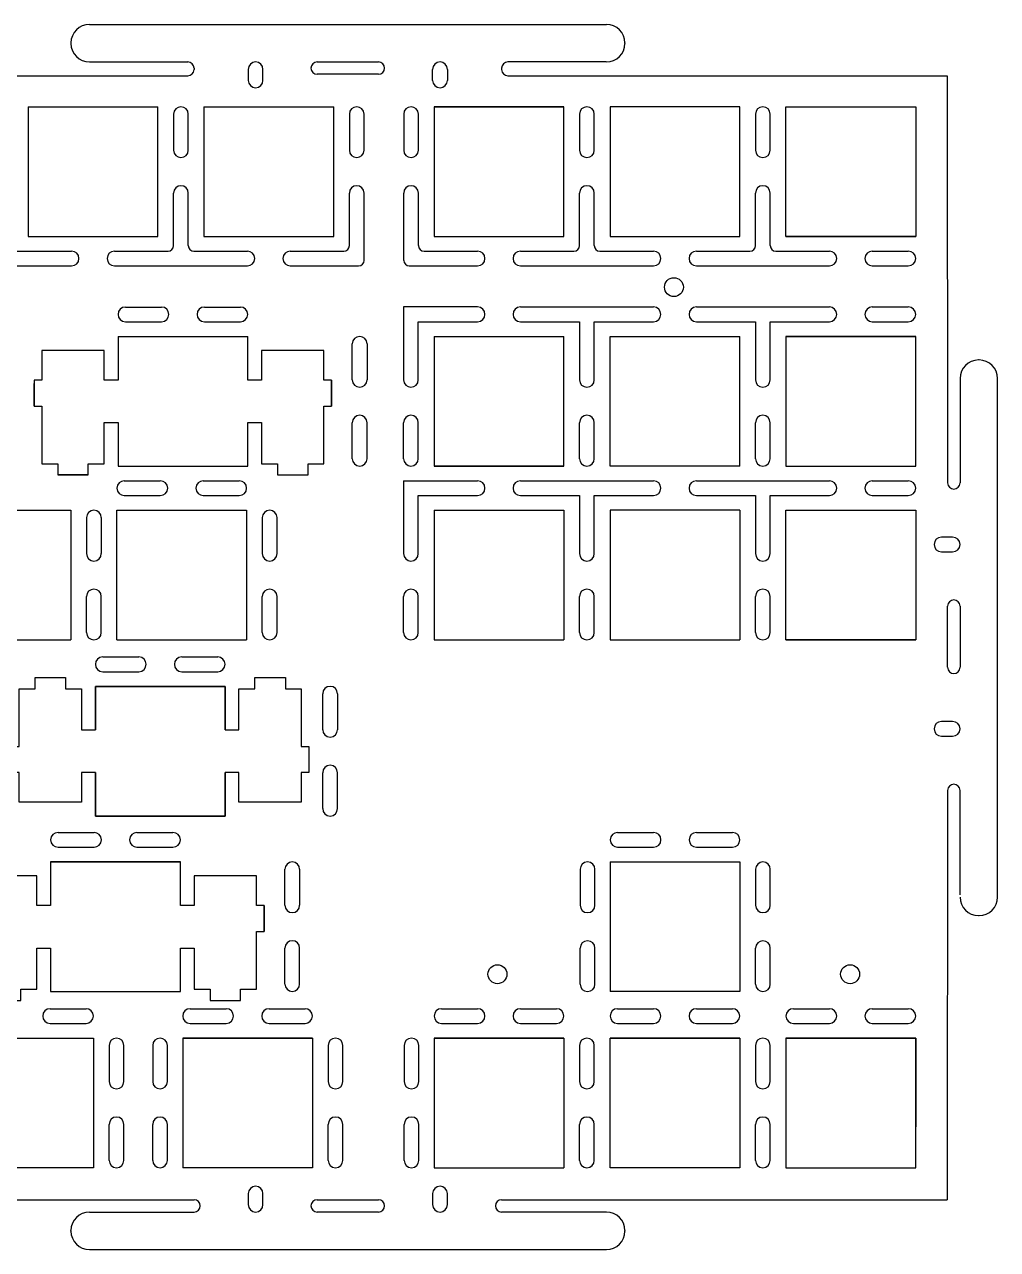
# Model space of a CAD drawing. Header units: millimetres. Extents: x -11 to 6802, y 2 to 721.
# Drawn here: x 6696.5 to 6801.9, y 554.9 to 687.6 of the extents above; entities that cross this region are included whole.
import ezdxf

# ---------------------------------------------------------------- set-up
doc = ezdxf.new("R2010")
doc.units = ezdxf.units.MM

msp = doc.modelspace()

# ---------------------------------------------------------------- linework, layer by layer
for p, q in [((6703.55, 687.634), (6759.55, 687.634)), ((6701.55, 685.634), (6701.55, 685.574)), ((6761.55, 685.634), (6761.55, 685.574)), ((6703.55, 683.574), (6714.21, 683.574)), ((6714.88, 682.904), (6714.88, 682.744)), ((6720.75, 682.774), (6720.75, 681.574)), ((6721.55, 683.574), (6721.55, 683.574)), ((6722.35, 681.574), (6722.35, 682.774)), ((6727.55, 682.904), (6727.55, 682.904)), ((6728.22, 683.574), (6734.86, 683.574)), ((6735.53, 682.904), (6735.53, 682.904)), ((6740.73, 681.574), (6740.73, 682.774)), ((6741.53, 683.574), (6741.53, 683.574)), ((6742.33, 682.774), (6742.33, 681.574)), ((6748.2, 682.904), (6748.2, 682.744)), ((6759.53, 683.574), (6748.87, 683.574)), ((6637.85, 682.074), (6714.21, 682.074)), ((6734.86, 682.234), (6728.22, 682.234)), ((6748.87, 682.074), (6796.47, 682.074)), ((6796.47, 682.074), (6796.51, 637.944)), ((6696.92, 678.714), (6696.92, 664.664)), ((6696.92, 678.714), (6710.97, 678.714)), ((6696.92, 678.714), (6710.97, 678.714)), ((6710.97, 664.664), (6710.97, 678.714)), ((6715.96, 678.714), (6715.96, 664.664)), ((6715.96, 678.714), (6730.01, 678.714)), ((6715.96, 678.714), (6730.01, 678.714)), ((6730.01, 664.664), (6730.01, 678.714)), ((6754.94, 678.714), (6740.89, 678.714)), ((6740.89, 678.714), (6754.94, 678.714)), ((6740.89, 678.714), (6740.89, 664.664)), ((6754.94, 664.664), (6754.94, 678.714)), ((6759.95, 678.714), (6759.95, 664.664)), ((6774, 678.714), (6759.95, 678.714)), ((6774, 664.664), (6774, 678.714)), ((6779, 664.664), (6779, 678.714)), ((6779, 678.714), (6793.05, 678.714)), ((6793.05, 678.714), (6793.05, 664.664)), ((6712.665, 677.914), (6712.665, 674.014)), ((6714.265, 674.014), (6714.265, 677.914)), ((6731.705, 677.914), (6731.705, 674.014)), ((6733.305, 674.014), (6733.305, 677.914)), ((6737.595, 677.914), (6737.595, 674.014)), ((6739.195, 674.014), (6739.195, 677.914)), ((6756.635, 677.914), (6756.635, 674.014)), ((6758.235, 674.014), (6758.235, 677.914)), ((6775.695, 677.914), (6775.695, 674.014)), ((6777.295, 674.014), (6777.295, 677.914)), ((6713.465, 673.214), (6713.465, 673.214)), ((6732.505, 673.214), (6732.505, 673.214)), ((6738.395, 673.214), (6738.395, 673.214)), ((6757.435, 673.214), (6757.435, 673.214)), ((6776.495, 673.214), (6776.495, 673.214)), ((6712.665, 663.669), (6712.665, 669.364)), ((6713.465, 670.164), (6713.465, 670.164)), ((6714.265, 663.669), (6714.265, 669.364)), ((6731.705, 663.669), (6731.705, 669.364)), ((6732.505, 670.164), (6732.505, 670.164)), ((6733.305, 662.069), (6733.305, 669.364)), ((6737.595, 662.069), (6737.595, 669.364)), ((6738.395, 670.164), (6738.395, 670.164)), ((6739.195, 663.669), (6739.195, 669.364)), ((6756.635, 663.669), (6756.635, 669.364)), ((6757.435, 670.164), (6757.435, 670.164)), ((6758.235, 663.669), (6758.235, 669.364)), ((6775.695, 663.669), (6775.695, 669.364)), ((6776.495, 670.164), (6776.495, 670.164)), ((6777.295, 663.669), (6777.295, 669.364)), ((6696.92, 664.664), (6710.97, 664.664)), ((6715.96, 664.664), (6730.01, 664.664)), ((6740.89, 664.664), (6754.94, 664.664)), ((6759.95, 664.664), (6774, 664.664)), ((6759.95, 664.664), (6774, 664.664)), ((6793.05, 664.664), (6779, 664.664)), ((6779, 664.664), (6793.05, 664.664)), ((6695.225, 663.069), (6697.72, 663.069)), ((6697.72, 663.069), (6701.62, 663.069)), ((6706.27, 663.069), (6712.065, 663.069)), ((6714.865, 663.069), (6716.76, 663.069)), ((6716.76, 663.069), (6720.66, 663.069)), ((6725.31, 663.069), (6731.105, 663.069)), ((6739.795, 663.069), (6741.69, 663.069)), ((6741.69, 663.069), (6745.59, 663.069)), ((6750.24, 663.069), (6756.035, 663.069)), ((6758.835, 663.069), (6760.75, 663.069)), ((6760.75, 663.069), (6764.65, 663.069)), ((6769.3, 663.069), (6775.095, 663.069)), ((6777.895, 663.069), (6779.8, 663.069)), ((6779.8, 663.069), (6783.7, 663.069)), ((6788.35, 663.069), (6792.25, 663.069)), ((6687.23, 661.469), (6697.72, 661.469)), ((6697.72, 661.469), (6701.62, 661.469)), ((6706.27, 661.469), (6716.76, 661.469)), ((6716.76, 661.469), (6720.66, 661.469)), ((6725.31, 661.469), (6732.705, 661.469)), ((6738.195, 661.469), (6741.69, 661.469)), ((6741.69, 661.469), (6745.59, 661.469)), ((6750.24, 661.469), (6760.75, 661.469)), ((6760.75, 661.469), (6764.65, 661.469)), ((6769.3, 661.469), (6779.8, 661.469)), ((6779.8, 661.469), (6783.7, 661.469)), ((6788.35, 661.469), (6792.25, 661.469)), ((6707.455, 657.014), (6711.355, 657.014)), ((6716.005, 657.014), (6719.905, 657.014)), ((6737.575, 657.019), (6737.575, 649.124)), ((6745.59, 657.019), (6737.575, 657.019)), ((6750.24, 657.019), (6760.75, 657.019)), ((6760.75, 657.019), (6764.65, 657.019)), ((6769.3, 657.019), (6779.8, 657.019)), ((6779.8, 657.019), (6783.7, 657.019)), ((6788.35, 657.019), (6792.25, 657.019)), ((6707.455, 655.414), (6711.355, 655.414)), ((6716.005, 655.414), (6719.905, 655.414)), ((6739.175, 649.124), (6739.175, 655.419)), ((6739.175, 655.419), (6745.59, 655.419)), ((6750.24, 655.419), (6756.635, 655.419)), ((6756.635, 655.419), (6756.635, 649.124)), ((6758.235, 649.124), (6758.235, 655.419)), ((6758.235, 655.419), (6760.75, 655.419)), ((6760.75, 655.419), (6764.65, 655.419)), ((6769.3, 655.419), (6775.695, 655.419)), ((6775.695, 655.419), (6775.695, 649.124)), ((6777.295, 649.124), (6777.295, 655.419)), ((6777.295, 655.419), (6779.8, 655.419)), ((6779.8, 655.419), (6783.7, 655.419)), ((6788.35, 655.419), (6792.25, 655.419)), ((6706.655, 653.819), (6706.655, 649.083)), ((6706.655, 653.819), (6720.705, 653.819)), ((6706.66, 653.819), (6706.66, 653.824)), ((6720.705, 649.083), (6720.705, 653.819)), ((6740.89, 653.824), (6754.94, 653.824)), ((6740.89, 653.824), (6754.94, 653.824)), ((6740.89, 653.824), (6740.89, 639.774)), ((6754.94, 639.774), (6754.94, 653.824)), ((6759.95, 639.774), (6759.95, 653.824)), ((6759.95, 653.824), (6774, 653.824)), ((6759.95, 653.824), (6774, 653.824)), ((6774, 639.774), (6774, 653.824)), ((6779, 653.824), (6779, 639.774)), ((6793.05, 653.824), (6779, 653.824)), ((6779, 653.824), (6793.05, 653.824)), ((6793.05, 639.774), (6793.05, 653.824)), ((6732.025, 649.124), (6732.025, 653.024)), ((6733.625, 653.024), (6733.625, 649.124)), ((6799.91, 651.274), (6799.85, 651.274)), ((6797.85, 649.274), (6797.85, 637.944)), ((6801.91, 593.064), (6801.91, 649.274)), ((6697.58, 646.284), (6697.58, 648.728)), ((6729.779, 649.083), (6729.779, 646.284)), ((6732.825, 648.324), (6732.825, 648.324)), ((6738.375, 648.324), (6738.375, 648.324)), ((6757.435, 648.324), (6757.435, 648.324)), ((6776.495, 648.324), (6776.495, 648.324)), ((6732.825, 645.274), (6732.825, 645.274)), ((6738.375, 645.274), (6738.375, 645.274)), ((6757.435, 645.274), (6757.435, 645.274)), ((6776.495, 645.274), (6776.495, 645.274)), ((6706.655, 644.483), (6706.655, 639.769)), ((6720.705, 639.769), (6720.705, 644.483)), ((6732.025, 640.574), (6732.025, 644.474)), ((6733.625, 640.574), (6733.625, 644.474)), ((6737.575, 640.574), (6737.575, 644.474)), ((6739.175, 640.574), (6739.175, 644.474)), ((6756.635, 640.574), (6756.635, 644.474)), ((6758.235, 640.574), (6758.235, 644.474)), ((6775.695, 640.574), (6775.695, 644.474)), ((6777.295, 640.574), (6777.295, 644.474)), ((6703.428, 638.814), (6700.129, 638.814)), ((6706.655, 639.774), (6706.66, 639.774)), ((6706.655, 639.769), (6720.705, 639.769)), ((6706.66, 639.774), (6706.66, 639.769)), ((6732.825, 639.774), (6732.825, 639.774)), ((6738.375, 639.774), (6738.375, 639.774)), ((6754.94, 639.774), (6740.89, 639.774)), ((6740.89, 639.774), (6754.94, 639.774)), ((6757.435, 639.774), (6757.435, 639.774)), ((6774, 639.774), (6759.95, 639.774)), ((6776.495, 639.774), (6776.495, 639.774)), ((6779, 639.774), (6793.05, 639.774)), ((6707.33, 638.179), (6711.23, 638.179)), ((6715.88, 638.179), (6719.78, 638.179)), ((6737.575, 638.179), (6737.575, 630.284)), ((6737.575, 638.179), (6745.59, 638.179)), ((6750.24, 638.179), (6760.75, 638.179)), ((6760.75, 638.179), (6764.65, 638.179)), ((6769.3, 638.179), (6779.8, 638.179)), ((6779.8, 638.179), (6783.7, 638.179)), ((6788.35, 638.179), (6792.25, 638.179)), ((6707.33, 636.579), (6711.23, 636.579)), ((6715.88, 636.579), (6719.78, 636.579)), ((6739.175, 630.284), (6739.175, 636.579)), ((6739.175, 636.579), (6745.59, 636.579)), ((6750.24, 636.579), (6756.635, 636.579)), ((6756.635, 636.579), (6756.635, 630.284)), ((6758.235, 630.284), (6758.235, 636.579)), ((6758.235, 636.579), (6760.75, 636.579)), ((6760.75, 636.579), (6764.65, 636.579)), ((6769.3, 636.579), (6775.695, 636.579)), ((6775.695, 636.579), (6775.695, 630.284)), ((6777.295, 630.284), (6777.295, 636.579)), ((6777.295, 636.579), (6779.8, 636.579)), ((6779.8, 636.579), (6783.7, 636.579)), ((6788.35, 636.579), (6792.25, 636.579)), ((6797.18, 637.274), (6797.18, 637.274)), ((6687.49, 634.984), (6701.54, 634.984)), ((6701.54, 634.984), (6701.54, 620.934)), ((6706.53, 620.934), (6706.53, 634.984)), ((6706.53, 634.984), (6720.58, 634.984)), ((6720.58, 634.984), (6720.58, 620.934)), ((6740.89, 634.984), (6754.94, 634.984)), ((6740.89, 634.984), (6740.89, 620.934)), ((6754.94, 634.984), (6754.94, 620.934)), ((6759.95, 634.984), (6759.95, 620.934)), ((6774, 634.984), (6759.95, 634.984)), ((6774, 634.984), (6774, 620.934)), ((6779, 620.934), (6779, 634.984)), ((6779, 634.984), (6793.05, 634.984)), ((6793.05, 634.984), (6793.05, 620.934)), ((6703.235, 634.184), (6703.235, 630.284)), ((6704.835, 634.184), (6704.835, 630.284)), ((6722.275, 634.184), (6722.275, 630.284)), ((6723.875, 630.284), (6723.875, 634.184)), ((6797.05, 632.074), (6795.85, 632.074)), ((6704.035, 629.484), (6704.035, 629.484)), ((6723.075, 629.484), (6723.075, 629.484)), ((6738.375, 629.484), (6738.375, 629.484)), ((6757.435, 629.484), (6757.435, 629.484)), ((6776.495, 629.484), (6776.495, 629.484)), ((6795.85, 630.474), (6797.05, 630.474)), ((6703.235, 621.734), (6703.235, 625.634)), ((6704.035, 626.434), (6704.035, 626.434)), ((6704.835, 621.734), (6704.835, 625.634)), ((6722.275, 621.734), (6722.275, 625.634)), ((6723.075, 626.434), (6723.075, 626.434)), ((6723.875, 621.734), (6723.875, 625.634)), ((6737.575, 621.734), (6737.575, 625.634)), ((6738.375, 626.434), (6738.375, 626.434)), ((6739.175, 621.734), (6739.175, 625.634)), ((6756.635, 621.734), (6756.635, 625.634)), ((6757.435, 626.434), (6757.435, 626.434)), ((6758.235, 621.734), (6758.235, 625.634)), ((6775.695, 621.734), (6775.695, 625.634)), ((6776.495, 626.434), (6776.495, 626.434)), ((6777.295, 621.734), (6777.295, 625.634)), ((6796.51, 617.964), (6796.51, 624.604)), ((6797.18, 625.274), (6797.18, 625.274)), ((6797.85, 624.604), (6797.85, 617.964)), ((6687.49, 620.934), (6701.54, 620.934)), ((6704.035, 620.934), (6704.035, 620.934)), ((6706.53, 620.934), (6720.58, 620.934)), ((6723.075, 620.934), (6723.075, 620.934)), ((6738.375, 620.934), (6738.375, 620.934)), ((6740.89, 620.934), (6754.94, 620.934)), ((6740.89, 620.934), (6754.94, 620.934)), ((6757.435, 620.934), (6757.435, 620.934)), ((6759.95, 620.934), (6774, 620.934)), ((6759.95, 620.934), (6774, 620.934)), ((6776.495, 620.934), (6776.495, 620.934)), ((6793.05, 620.934), (6779, 620.934)), ((6779, 620.934), (6793.05, 620.934)), ((6705, 619.089), (6708.9, 619.089)), ((6713.55, 619.089), (6717.45, 619.089)), ((6705, 617.489), (6708.9, 617.489)), ((6713.55, 617.489), (6717.45, 617.489)), ((6797.18, 617.294), (6797.18, 617.294)), ((6704.2, 611.179), (6704.2, 615.894)), ((6704.2, 615.894), (6718.25, 615.894)), ((6704.2, 615.894), (6704.2, 611.179)), ((6718.25, 615.894), (6704.2, 615.894)), ((6718.25, 615.894), (6718.25, 611.179)), ((6718.25, 611.179), (6718.25, 615.894)), ((6728.825, 611.194), (6728.825, 615.094)), ((6730.425, 615.094), (6730.425, 611.194)), ((6797.05, 612.094), (6795.85, 612.094)), ((6729.625, 610.394), (6729.625, 610.394)), ((6795.85, 610.494), (6797.05, 610.494)), ((6729.625, 607.344), (6729.625, 607.344)), ((6704.2, 601.844), (6704.2, 606.58)), ((6704.2, 606.58), (6704.2, 601.844)), ((6718.25, 606.58), (6718.25, 601.844)), ((6718.25, 601.844), (6718.25, 606.58)), ((6728.825, 602.644), (6728.825, 606.544)), ((6730.425, 602.644), (6730.425, 606.544)), ((6796.51, 604.624), (6796.47, 560.264)), ((6797.18, 605.294), (6797.18, 605.294)), ((6797.85, 593.294), (6797.85, 604.624)), ((6718.25, 601.844), (6704.2, 601.844)), ((6704.2, 601.844), (6718.25, 601.844)), ((6704.2, 601.844), (6718.25, 601.844)), ((6711.225, 601.844), (6704.2, 601.844)), ((6711.225, 601.844), (6711.225, 601.839)), ((6729.625, 601.844), (6729.625, 601.844)), ((6700.15, 600.064), (6704.05, 600.064)), ((6708.7, 600.064), (6712.6, 600.064)), ((6760.76, 600.064), (6764.66, 600.064)), ((6769.31, 600.064), (6773.21, 600.064)), ((6700.15, 598.464), (6704.05, 598.464)), ((6708.7, 598.464), (6712.6, 598.464)), ((6760.76, 598.464), (6764.66, 598.464)), ((6769.31, 598.464), (6773.21, 598.464)), ((6699.35, 596.874), (6699.35, 592.138)), ((6713.4, 596.874), (6699.35, 596.874)), ((6699.35, 596.874), (6713.4, 596.874)), ((6699.35, 596.874), (6713.4, 596.874)), ((6699.355, 596.874), (6699.355, 596.879)), ((6713.4, 592.138), (6713.4, 596.874)), ((6759.96, 596.874), (6774.01, 596.874)), ((6759.96, 596.874), (6759.96, 582.824)), ((6774.01, 596.874), (6774.01, 582.824)), ((6724.72, 592.179), (6724.72, 596.079)), ((6726.32, 596.079), (6726.32, 592.179)), ((6756.705, 596.074), (6756.705, 592.174)), ((6758.305, 592.174), (6758.305, 596.074)), ((6775.705, 596.074), (6775.705, 592.174)), ((6777.305, 592.174), (6777.305, 596.074)), ((6722.474, 592.138), (6722.474, 589.339)), ((6725.52, 591.379), (6725.52, 591.379)), ((6757.505, 591.374), (6757.505, 591.374)), ((6776.505, 591.374), (6776.505, 591.374)), ((6799.85, 591.064), (6799.91, 591.064)), ((6725.52, 588.329), (6725.52, 588.329)), ((6757.505, 588.324), (6757.505, 588.324)), ((6776.505, 588.324), (6776.505, 588.324)), ((6699.35, 587.538), (6699.35, 582.824)), ((6713.4, 582.824), (6713.4, 587.538)), ((6724.72, 583.629), (6724.72, 587.529)), ((6726.32, 583.629), (6726.32, 587.529)), ((6756.705, 583.624), (6756.705, 587.524)), ((6758.305, 583.624), (6758.305, 587.524)), ((6775.705, 583.624), (6775.705, 587.524)), ((6777.305, 583.624), (6777.305, 587.524)), ((6699.35, 582.829), (6699.355, 582.829)), ((6699.35, 582.824), (6713.4, 582.824)), ((6699.355, 582.829), (6699.355, 582.824)), ((6725.52, 582.829), (6725.52, 582.829)), ((6757.505, 582.824), (6757.505, 582.824)), ((6774.01, 582.824), (6759.96, 582.824)), ((6776.505, 582.824), (6776.505, 582.824)), ((6699.29, 580.964), (6703.19, 580.964)), ((6714.46, 580.964), (6718.36, 580.964)), ((6723.01, 580.964), (6726.91, 580.964)), ((6741.69, 580.964), (6745.59, 580.964)), ((6750.24, 580.964), (6754.14, 580.964)), ((6760.75, 580.964), (6764.65, 580.964)), ((6769.3, 580.964), (6773.2, 580.964)), ((6779.8, 580.964), (6783.7, 580.964)), ((6788.35, 580.964), (6792.25, 580.964)), ((6699.29, 579.364), (6703.19, 579.364)), ((6714.46, 579.364), (6718.36, 579.364)), ((6723.01, 579.364), (6726.91, 579.364)), ((6741.69, 579.364), (6745.59, 579.364)), ((6750.24, 579.364), (6754.14, 579.364)), ((6760.75, 579.364), (6764.65, 579.364)), ((6769.3, 579.364), (6773.2, 579.364)), ((6779.8, 579.364), (6783.7, 579.364)), ((6788.35, 579.364), (6792.25, 579.364)), ((6689.94, 577.774), (6703.99, 577.774)), ((6703.99, 577.774), (6703.99, 563.724)), ((6713.66, 577.774), (6727.71, 577.774)), ((6727.71, 577.774), (6713.66, 577.774)), ((6713.66, 577.774), (6713.66, 563.724)), ((6727.71, 577.774), (6727.71, 563.724)), ((6740.89, 577.774), (6754.94, 577.774)), ((6754.94, 577.774), (6740.89, 577.774)), ((6754.94, 577.774), (6740.89, 577.774)), ((6740.89, 577.774), (6754.94, 577.774)), ((6740.89, 577.774), (6754.94, 577.774)), ((6740.89, 577.774), (6740.89, 563.724)), ((6754.94, 577.774), (6754.94, 563.724)), ((6759.95, 577.774), (6774, 577.774)), ((6774, 577.774), (6759.95, 577.774)), ((6774, 577.774), (6759.95, 577.774)), ((6759.95, 563.724), (6759.95, 577.774)), ((6759.95, 577.774), (6774, 577.774)), ((6759.95, 577.774), (6774, 577.774)), ((6774, 577.774), (6774, 563.724)), ((6779, 577.774), (6793.05, 577.774)), ((6793.05, 577.774), (6779, 577.774)), ((6793.05, 577.774), (6779, 577.774)), ((6779, 577.774), (6779, 563.724)), ((6779, 577.774), (6793.05, 577.774)), ((6793.05, 577.774), (6793.05, 568.142)), ((6793.05, 563.724), (6793.05, 577.774)), ((6705.685, 576.974), (6705.685, 573.074)), ((6707.285, 573.074), (6707.285, 576.974)), ((6710.405, 576.974), (6710.405, 573.074)), ((6712.005, 573.074), (6712.005, 576.974)), ((6729.405, 576.974), (6729.405, 573.074)), ((6731.005, 573.074), (6731.005, 576.974)), ((6737.635, 576.974), (6737.635, 573.074)), ((6739.235, 573.074), (6739.235, 576.974)), ((6756.635, 576.974), (6756.635, 573.074)), ((6758.235, 573.074), (6758.235, 576.974)), ((6775.695, 576.974), (6775.695, 573.074)), ((6777.295, 573.074), (6777.295, 576.974)), ((6706.485, 572.274), (6706.485, 572.274)), ((6711.205, 572.274), (6711.205, 572.274)), ((6730.205, 572.274), (6730.205, 572.274)), ((6738.435, 572.274), (6738.435, 572.274)), ((6757.435, 572.274), (6757.435, 572.274)), ((6776.495, 572.274), (6776.495, 572.274)), ((6705.685, 564.524), (6705.685, 568.424)), ((6706.485, 569.224), (6706.485, 569.224)), ((6707.285, 564.524), (6707.285, 568.424)), ((6710.405, 564.524), (6710.405, 568.424)), ((6711.205, 569.224), (6711.205, 569.224)), ((6712.005, 564.524), (6712.005, 568.424)), ((6729.405, 564.524), (6729.405, 568.424)), ((6730.205, 569.224), (6730.205, 569.224)), ((6731.005, 564.524), (6731.005, 568.424)), ((6737.635, 564.524), (6737.635, 568.424)), ((6738.435, 569.224), (6738.435, 569.224)), ((6739.235, 564.524), (6739.235, 568.424)), ((6756.635, 564.524), (6756.635, 568.424)), ((6757.435, 569.224), (6757.435, 569.224)), ((6758.235, 564.524), (6758.235, 568.424)), ((6775.695, 564.524), (6775.695, 568.424)), ((6776.495, 569.224), (6776.495, 569.224)), ((6777.295, 564.524), (6777.295, 568.424)), ((6703.99, 563.724), (6689.94, 563.724)), ((6706.485, 563.724), (6706.485, 563.724)), ((6711.205, 563.724), (6711.205, 563.724)), ((6727.71, 563.724), (6713.66, 563.724)), ((6730.205, 563.724), (6730.205, 563.724)), ((6738.435, 563.724), (6738.435, 563.724)), ((6740.89, 563.724), (6754.94, 563.724)), ((6757.435, 563.724), (6757.435, 563.724)), ((6774, 563.724), (6759.95, 563.724)), ((6776.495, 563.724), (6776.495, 563.724)), ((6779, 563.724), (6793.05, 563.724)), ((6721.55, 561.724), (6721.55, 561.724)), ((6741.53, 561.724), (6741.53, 561.724)), ((6720.75, 560.924), (6720.75, 559.724)), ((6722.35, 559.724), (6722.35, 560.924)), ((6740.73, 560.924), (6740.73, 559.724)), ((6742.33, 559.724), (6742.33, 560.924)), ((6637.18, 560.264), (6714.88, 560.264)), ((6715.55, 559.594), (6715.55, 559.594)), ((6727.55, 559.594), (6727.55, 559.594)), ((6728.22, 560.264), (6734.86, 560.264)), ((6735.53, 559.594), (6735.53, 559.594)), ((6747.53, 559.594), (6747.53, 559.594)), ((6748.2, 560.264), (6796.47, 560.264)), ((6703.55, 558.924), (6714.88, 558.924)), ((6734.86, 558.924), (6728.22, 558.924)), ((6759.53, 558.924), (6748.2, 558.924)), ((6701.55, 556.864), (6701.55, 556.924)), ((6761.55, 556.924), (6761.55, 556.864)), ((6703.55, 554.864), (6759.55, 554.864))]:
    msp.add_line(p, q)
at = {"color": 0}
for points in [[(6706.655, 649.083), (6705.155, 649.083), (6705.155, 652.313), (6698.404, 652.313), (6698.404, 649.083), (6697.58, 649.083), (6697.58, 646.284), (6698.404, 646.284), (6698.404, 640.014), (6700.129, 640.014), (6700.129, 638.814), (6703.428, 638.814), (6703.428, 640.014), (6705.155, 640.014), (6705.155, 644.483), (6706.655, 644.483)], [(6720.705, 644.483), (6722.204, 644.483), (6722.204, 640.014), (6723.929, 640.014), (6723.929, 638.814), (6727.23, 638.814), (6727.23, 640.014), (6728.955, 640.014), (6728.955, 646.284), (6729.779, 646.284), (6729.779, 649.083), (6728.955, 649.083), (6728.955, 652.313), (6722.204, 652.313), (6722.204, 649.083), (6720.705, 649.083)], [(6704.2, 606.58), (6702.7, 606.58), (6702.7, 603.35), (6695.949, 603.35), (6695.949, 606.58), (6695.125, 606.58), (6695.125, 609.379), (6695.949, 609.379), (6695.949, 615.648), (6697.674, 615.648), (6697.674, 616.849), (6700.973, 616.849), (6700.973, 615.648), (6702.7, 615.648), (6702.7, 611.179), (6704.2, 611.179)], [(6718.25, 611.179), (6719.749, 611.179), (6719.749, 615.648), (6721.474, 615.648), (6721.474, 616.849), (6724.775, 616.849), (6724.775, 615.648), (6726.5, 615.648), (6726.5, 609.379), (6727.324, 609.379), (6727.324, 606.58), (6726.5, 606.58), (6726.5, 603.35), (6719.749, 603.35), (6719.749, 606.58), (6718.25, 606.58)], [(6699.35, 592.138), (6697.85, 592.138), (6697.85, 595.368), (6691.099, 595.368), (6691.099, 592.138), (6690.275, 592.138), (6690.275, 589.339), (6691.099, 589.339), (6691.099, 583.069), (6692.824, 583.069), (6692.824, 581.869), (6696.123, 581.869), (6696.123, 583.069), (6697.85, 583.069), (6697.85, 587.538), (6699.35, 587.538)], [(6713.4, 587.538), (6714.899, 587.538), (6714.899, 583.069), (6716.624, 583.069), (6716.624, 581.869), (6719.925, 581.869), (6719.925, 583.069), (6721.65, 583.069), (6721.65, 589.339), (6722.474, 589.339), (6722.474, 592.138), (6721.65, 592.138), (6721.65, 595.368), (6714.899, 595.368), (6714.899, 592.138), (6713.4, 592.138)]]:
    msp.add_lwpolyline(points, dxfattribs=at)
for centre in [(6766.865, 659.169), (6747.745, 584.699), (6785.945, 584.699)]:
    msp.add_circle(centre, 1.025)
for centre, radius, start, end in [((6703.55, 685.634), 2, 90, 180), ((6759.55, 685.634), 2, 0, 90), ((6703.55, 685.574), 2, 180, 270), ((6759.55, 685.574), 2, 270, 0), ((6714.21, 682.904), 0.67, 360, 90), ((6714.21, 682.744), 0.67, 270, 360), ((6721.55, 682.774), 0.8, 90, 180), ((6721.55, 682.774), 0.8, 0, 90), ((6728.22, 682.904), 0.67, 90, 180), ((6728.22, 682.904), 0.67, 180, 270), ((6734.86, 682.904), 0.67, 0, 90), ((6734.86, 682.904), 0.67, 270, 0), ((6741.53, 682.774), 0.8, 90, 180), ((6741.53, 682.774), 0.8, 360, 90), ((6748.87, 682.904), 0.67, 90, 180), ((6748.87, 682.744), 0.67, 180, 270), ((6721.55, 681.574), 0.8, 180, 270), ((6721.55, 681.574), 0.8, 270, 0), ((6741.53, 681.574), 0.8, 180, 270), ((6741.53, 681.574), 0.8, 270, 0), ((6713.465, 677.914), 0.8, 90, 180), ((6713.465, 677.914), 0.8, 0, 90), ((6732.505, 677.914), 0.8, 90, 180), ((6732.505, 677.914), 0.8, 0, 90), ((6738.395, 677.914), 0.8, 90, 180), ((6738.395, 677.914), 0.8, 0, 90), ((6757.435, 677.914), 0.8, 90, 180), ((6757.435, 677.914), 0.8, 0, 90), ((6776.495, 677.914), 0.8, 90, 180), ((6776.495, 677.914), 0.8, 0, 90), ((6713.465, 674.014), 0.8, 180, 270), ((6713.465, 674.014), 0.8, 270, 0), ((6732.505, 674.014), 0.8, 180, 270), ((6732.505, 674.014), 0.8, 270, 0), ((6738.395, 674.014), 0.8, 180, 270), ((6738.395, 674.014), 0.8, 270, 0), ((6757.435, 674.014), 0.8, 180, 270), ((6757.435, 674.014), 0.8, 270, 0), ((6776.495, 674.014), 0.8, 180, 270), ((6776.495, 674.014), 0.8, 270, 0), ((6713.465, 669.364), 0.8, 90, 180), ((6713.465, 669.364), 0.8, 0, 90), ((6732.505, 669.364), 0.8, 90, 180), ((6732.505, 669.364), 0.8, 0, 90), ((6738.395, 669.364), 0.8, 90, 180), ((6738.395, 669.364), 0.8, 0, 90), ((6757.435, 669.364), 0.8, 90, 180), ((6757.435, 669.364), 0.8, 0, 90), ((6776.495, 669.364), 0.8, 90, 180), ((6776.495, 669.364), 0.8, 0, 90), ((6701.62, 662.269), 0.8, 270, 90), ((6706.27, 662.269), 0.8, 90, 270), ((6712.065, 663.669), 0.6, 270, 0), ((6714.865, 663.669), 0.6, 180, 270), ((6720.66, 662.269), 0.8, 270, 90), ((6725.31, 662.269), 0.8, 90, 270), ((6731.105, 663.669), 0.6, 270, 0), ((6739.795, 663.669), 0.6, 180, 270), ((6745.59, 662.269), 0.8, 270, 90), ((6750.24, 662.269), 0.8, 90, 270), ((6756.035, 663.669), 0.6, 270, 0), ((6758.835, 663.669), 0.6, 180, 270), ((6764.65, 662.269), 0.8, 270, 90), ((6769.3, 662.269), 0.8, 90, 270), ((6775.095, 663.669), 0.6, 270, 0), ((6777.895, 663.669), 0.6, 180, 270), ((6783.7, 662.269), 0.8, 270, 90), ((6788.35, 662.269), 0.8, 90, 270), ((6792.25, 662.269), 0.8, 270, 90), ((6732.705, 662.069), 0.6, 270, 0), ((6738.195, 662.069), 0.6, 180, 270), ((6707.455, 656.214), 0.8, 90, 270), ((6711.355, 656.214), 0.8, 270, 90), ((6716.005, 656.214), 0.8, 90, 270), ((6719.905, 656.214), 0.8, 270, 90), ((6745.59, 656.219), 0.8, 270, 90), ((6750.24, 656.219), 0.8, 90, 270), ((6764.65, 656.219), 0.8, 270, 90), ((6769.3, 656.219), 0.8, 90, 270), ((6783.7, 656.219), 0.8, 270, 90), ((6788.35, 656.219), 0.8, 90, 270), ((6792.25, 656.219), 0.8, 270, 90), ((6732.825, 653.024), 0.8, 90, 180), ((6732.825, 653.024), 0.8, 0, 90), ((6799.85, 649.274), 2, 90, 180), ((6799.91, 649.274), 2, 0, 90), ((6732.825, 649.124), 0.8, 180, 270), ((6732.825, 649.124), 0.8, 270, 0), ((6738.375, 649.124), 0.8, 180, 270), ((6738.375, 649.124), 0.8, 270, 0), ((6757.435, 649.124), 0.8, 180, 270), ((6757.435, 649.124), 0.8, 270, 0), ((6776.495, 649.124), 0.8, 180, 270), ((6776.495, 649.124), 0.8, 270, 0), ((6732.825, 644.474), 0.8, 90, 180), ((6732.825, 644.474), 0.8, 0, 90), ((6738.375, 644.474), 0.8, 90, 180), ((6738.375, 644.474), 0.8, 0, 90), ((6757.435, 644.474), 0.8, 90, 180), ((6757.435, 644.474), 0.8, 0, 90), ((6776.495, 644.474), 0.8, 90, 180), ((6776.495, 644.474), 0.8, 0, 90), ((6732.825, 640.574), 0.8, 180, 270), ((6732.825, 640.574), 0.8, 270, 0), ((6738.375, 640.574), 0.8, 180, 270), ((6738.375, 640.574), 0.8, 270, 0), ((6757.435, 640.574), 0.8, 180, 270), ((6757.435, 640.574), 0.8, 270, 0), ((6776.495, 640.574), 0.8, 180, 270), ((6776.495, 640.574), 0.8, 270, 0), ((6707.33, 637.379), 0.8, 90, 270), ((6711.23, 637.379), 0.8, 270, 90), ((6715.88, 637.379), 0.8, 90, 270), ((6719.78, 637.379), 0.8, 270, 90), ((6745.59, 637.379), 0.8, 270, 90), ((6750.24, 637.379), 0.8, 90, 270), ((6764.65, 637.379), 0.8, 270, 90), ((6769.3, 637.379), 0.8, 90, 270), ((6783.7, 637.379), 0.8, 270, 90), ((6788.35, 637.379), 0.8, 90, 270), ((6792.25, 637.379), 0.8, 270, 90), ((6797.18, 637.944), 0.67, 180, 270), ((6797.18, 637.944), 0.67, 270, 0), ((6704.035, 634.184), 0.8, 90, 180), ((6704.035, 634.184), 0.8, 0, 90), ((6723.075, 634.184), 0.8, 90, 180), ((6723.075, 634.184), 0.8, 0, 90), ((6795.85, 631.274), 0.8, 90, 180), ((6797.05, 631.274), 0.8, 0, 90), ((6795.85, 631.274), 0.8, 180, 270), ((6797.05, 631.274), 0.8, 270, 0), ((6704.035, 630.284), 0.8, 180, 270), ((6704.035, 630.284), 0.8, 270, 0), ((6723.075, 630.284), 0.8, 180, 270), ((6723.075, 630.284), 0.8, 270, 0), ((6738.375, 630.284), 0.8, 180, 270), ((6738.375, 630.284), 0.8, 270, 0), ((6757.435, 630.284), 0.8, 180, 270), ((6757.435, 630.284), 0.8, 270, 0), ((6776.495, 630.284), 0.8, 180, 270), ((6776.495, 630.284), 0.8, 270, 0), ((6704.035, 625.634), 0.8, 90, 180), ((6704.035, 625.634), 0.8, 0, 90), ((6723.075, 625.634), 0.8, 90, 180), ((6723.075, 625.634), 0.8, 0, 90), ((6738.375, 625.634), 0.8, 90, 180), ((6738.375, 625.634), 0.8, 0, 90), ((6757.435, 625.634), 0.8, 90, 180), ((6757.435, 625.634), 0.8, 0, 90), ((6776.495, 625.634), 0.8, 90, 180), ((6776.495, 625.634), 0.8, 0, 90), ((6797.18, 624.604), 0.67, 90, 180), ((6797.18, 624.604), 0.67, 0, 90), ((6704.035, 621.734), 0.8, 180, 270), ((6704.035, 621.734), 0.8, 270, 0), ((6723.075, 621.734), 0.8, 180, 270), ((6723.075, 621.734), 0.8, 270, 0), ((6738.375, 621.734), 0.8, 180, 270), ((6738.375, 621.734), 0.8, 270, 0), ((6757.435, 621.734), 0.8, 180, 270), ((6757.435, 621.734), 0.8, 270, 0), ((6776.495, 621.734), 0.8, 180, 270), ((6776.495, 621.734), 0.8, 270, 0), ((6705, 618.289), 0.8, 90, 270), ((6708.9, 618.289), 0.8, 270, 90), ((6713.55, 618.289), 0.8, 90, 270), ((6717.45, 618.289), 0.8, 270, 90), ((6797.18, 617.964), 0.67, 180, 270), ((6797.18, 617.964), 0.67, 270, 0), ((6729.625, 615.094), 0.8, 90, 180), ((6729.625, 615.094), 0.8, 0, 90), ((6795.85, 611.294), 0.8, 90, 180), ((6797.05, 611.294), 0.8, 0, 90), ((6729.625, 611.194), 0.8, 180, 270), ((6729.625, 611.194), 0.8, 270, 0), ((6795.85, 611.294), 0.8, 180, 270), ((6797.05, 611.294), 0.8, 270, 0), ((6729.625, 606.544), 0.8, 90, 180), ((6729.625, 606.544), 0.8, 0, 90), ((6797.18, 604.624), 0.67, 90, 180), ((6797.18, 604.624), 0.67, 0, 90), ((6729.625, 602.644), 0.8, 180, 270), ((6729.625, 602.644), 0.8, 270, 0), ((6700.15, 599.264), 0.8, 90, 270), ((6704.05, 599.264), 0.8, 270, 90), ((6708.7, 599.264), 0.8, 90, 270), ((6712.6, 599.264), 0.8, 270, 90), ((6760.76, 599.264), 0.8, 90, 270), ((6764.66, 599.264), 0.8, 270, 90), ((6769.31, 599.264), 0.8, 90, 270), ((6773.21, 599.264), 0.8, 270, 90), ((6725.52, 596.079), 0.8, 90, 180), ((6725.52, 596.079), 0.8, 0, 90), ((6757.505, 596.074), 0.8, 90, 180), ((6757.505, 596.074), 0.8, 0, 90), ((6776.505, 596.074), 0.8, 90, 180), ((6776.505, 596.074), 0.8, 0, 90), ((6725.52, 592.179), 0.8, 180, 270), ((6725.52, 592.179), 0.8, 270, 0), ((6757.505, 592.174), 0.8, 180, 270), ((6757.505, 592.174), 0.8, 270, 0), ((6776.505, 592.174), 0.8, 180, 270), ((6776.505, 592.174), 0.8, 270, 0), ((6799.85, 593.064), 2, 180, 270), ((6799.91, 593.064), 2, 270, 0), ((6725.52, 587.529), 0.8, 90, 180), ((6725.52, 587.529), 0.8, 0, 90), ((6757.505, 587.524), 0.8, 90, 180), ((6757.505, 587.524), 0.8, 0, 90), ((6776.505, 587.524), 0.8, 90, 180), ((6776.505, 587.524), 0.8, 0, 90), ((6725.52, 583.629), 0.8, 180, 270), ((6725.52, 583.629), 0.8, 270, 0), ((6757.505, 583.624), 0.8, 180, 270), ((6757.505, 583.624), 0.8, 270, 0), ((6776.505, 583.624), 0.8, 180, 270), ((6776.505, 583.624), 0.8, 270, 0), ((6699.29, 580.164), 0.8, 90, 270), ((6703.19, 580.164), 0.8, 270, 90), ((6714.46, 580.164), 0.8, 90, 270), ((6718.36, 580.164), 0.8, 270, 90), ((6723.01, 580.164), 0.8, 90, 270), ((6726.91, 580.164), 0.8, 270, 90), ((6741.69, 580.164), 0.8, 90, 270), ((6745.59, 580.164), 0.8, 270, 90), ((6750.24, 580.164), 0.8, 90, 270), ((6754.14, 580.164), 0.8, 270, 90), ((6760.75, 580.164), 0.8, 90, 270), ((6764.65, 580.164), 0.8, 270, 90), ((6769.3, 580.164), 0.8, 90, 270), ((6773.2, 580.164), 0.8, 270, 90), ((6779.8, 580.164), 0.8, 90, 270), ((6783.7, 580.164), 0.8, 270, 90), ((6788.35, 580.164), 0.8, 90, 270), ((6792.25, 580.164), 0.8, 270, 90), ((6706.485, 576.974), 0.8, 90, 180), ((6706.485, 576.974), 0.8, 0, 90), ((6711.205, 576.974), 0.8, 90, 180), ((6711.205, 576.974), 0.8, 0, 90), ((6730.205, 576.974), 0.8, 90, 180), ((6730.205, 576.974), 0.8, 0, 90), ((6738.435, 576.974), 0.8, 90, 180), ((6738.435, 576.974), 0.8, 0, 90), ((6757.435, 576.974), 0.8, 90, 180), ((6757.435, 576.974), 0.8, 0, 90), ((6776.495, 576.974), 0.8, 90, 180), ((6776.495, 576.974), 0.8, 0, 90), ((6706.485, 573.074), 0.8, 180, 270), ((6706.485, 573.074), 0.8, 270, 0), ((6711.205, 573.074), 0.8, 180, 270), ((6711.205, 573.074), 0.8, 270, 0), ((6730.205, 573.074), 0.8, 180, 270), ((6730.205, 573.074), 0.8, 270, 0), ((6738.435, 573.074), 0.8, 180, 270), ((6738.435, 573.074), 0.8, 270, 0), ((6757.435, 573.074), 0.8, 180, 270), ((6757.435, 573.074), 0.8, 270, 0), ((6776.495, 573.074), 0.8, 180, 270), ((6776.495, 573.074), 0.8, 270, 0), ((6706.485, 568.424), 0.8, 90, 180), ((6706.485, 568.424), 0.8, 0, 90), ((6711.205, 568.424), 0.8, 90, 180), ((6711.205, 568.424), 0.8, 0, 90), ((6730.205, 568.424), 0.8, 90, 180), ((6730.205, 568.424), 0.8, 0, 90), ((6738.435, 568.424), 0.8, 90, 180), ((6738.435, 568.424), 0.8, 0, 90), ((6757.435, 568.424), 0.8, 90, 180), ((6757.435, 568.424), 0.8, 0, 90), ((6776.495, 568.424), 0.8, 90, 180), ((6776.495, 568.424), 0.8, 0, 90), ((6706.485, 564.524), 0.8, 180, 270), ((6706.485, 564.524), 0.8, 270, 0), ((6711.205, 564.524), 0.8, 180, 270), ((6711.205, 564.524), 0.8, 270, 0), ((6730.205, 564.524), 0.8, 180, 270), ((6730.205, 564.524), 0.8, 270, 0), ((6738.435, 564.524), 0.8, 180, 270), ((6738.435, 564.524), 0.8, 270, 0), ((6757.435, 564.524), 0.8, 180, 270), ((6757.435, 564.524), 0.8, 270, 0), ((6776.495, 564.524), 0.8, 180, 270), ((6776.495, 564.524), 0.8, 270, 0), ((6721.55, 560.924), 0.8, 90, 180), ((6721.55, 560.924), 0.8, 0, 90), ((6741.53, 560.924), 0.8, 90, 180), ((6741.53, 560.924), 0.8, 0, 90), ((6714.88, 559.594), 0.67, 0, 90), ((6714.88, 559.594), 0.67, 270, 0), ((6721.55, 559.724), 0.8, 180, 270), ((6721.55, 559.724), 0.8, 270, 0), ((6728.22, 559.594), 0.67, 90, 180), ((6728.22, 559.594), 0.67, 180, 270), ((6734.86, 559.594), 0.67, 0, 90), ((6734.86, 559.594), 0.67, 270, 0), ((6741.53, 559.724), 0.8, 180, 270), ((6741.53, 559.724), 0.8, 270, 0), ((6748.2, 559.594), 0.67, 90, 180), ((6748.2, 559.594), 0.67, 180, 270), ((6703.55, 556.924), 2, 90, 180), ((6759.55, 556.924), 2, 0, 90), ((6703.55, 556.864), 2, 180, 270), ((6759.55, 556.864), 2, 270, 0)]:
    msp.add_arc(centre, radius, start, end)

doc.saveas('drawing.dxf')
